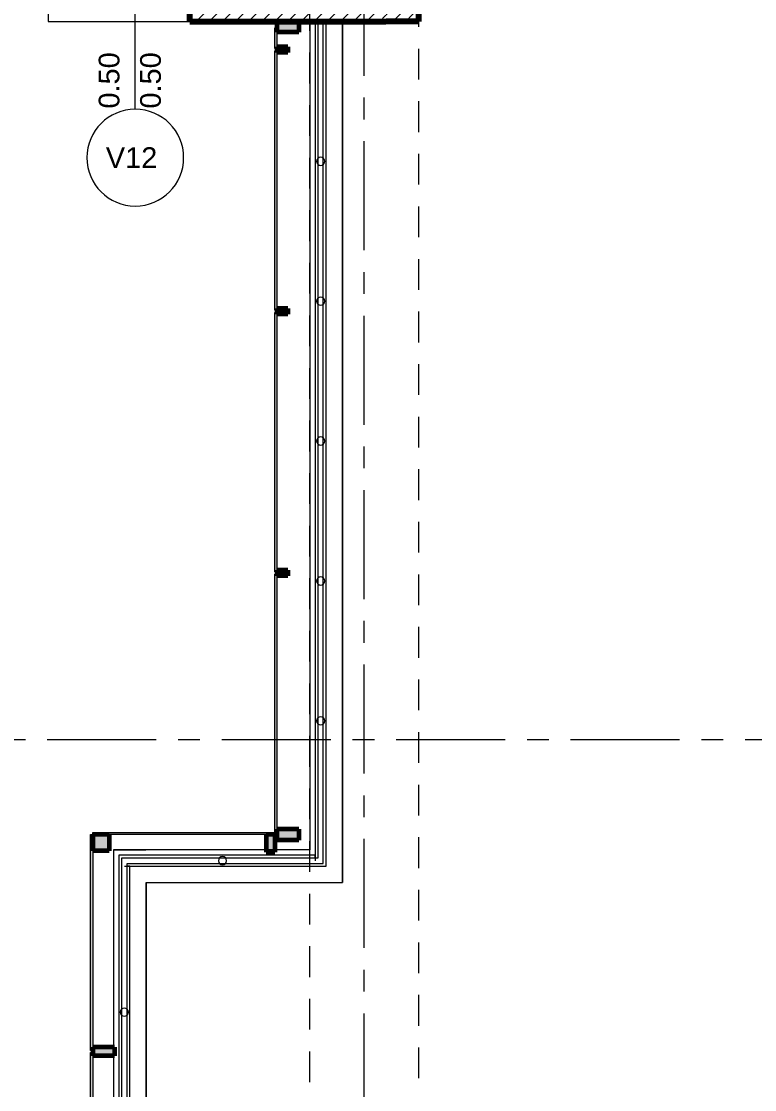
# Model space of a CAD drawing. Header units: inches. Extents: x -19 to 5698, y -728 to 92.
# Drawn here: x 285.248 to 288.611, y 32.8 to 37.7 of the extents above; entities that cross this region are included whole.
import ezdxf

# ---------------------------------------------------------------- set-up
doc = ezdxf.new("R2010")
doc.units = ezdxf.units.IN
doc.header["$MEASUREMENT"] = 0
doc.set_wipeout_variables(frame=1)
for name, pattern in [('Hidden Line', [0.195611, 0.141111, -0.0545]), ('Punto & Raya', [0.65, 0.5, -0.075, 0, -0.075]), ('Wipeout_Contour', [1, 0, -1])]:
    doc.linetypes.add(name, pattern=pattern)
for name, color, linetype in [('02 _ ARQ _ ALB _ Ejes Generales', 251, 'Continuous'), ('02 _ ARQ _ ZON _ Espacio.3D', 7, 'Continuous'), ('08 _ STR _ EXT _ 07 Losa Aligerada', 7, 'Continuous'), ('08 _ STR _ EXT _ 09 Vigas', 251, 'Continuous'), ('Acabado - Muros', 7, 'Continuous'), ('Estructura - 04 MURO', 7, 'Continuous'), ('Interior - Escaleras & Barandillas', 7, 'Continuous'), ('Marcador - Secciones', 7, 'Continuous')]:
    doc.layers.add(name, color=color, linetype=linetype)
doc.styles.add('Estilo_Generado_4', font='swisse.ttf')
pattern_1 = [(45, (277.50006, 1e-08), (-0.03005204, 0.03005204), [])]

msp = doc.modelspace()

# ---------------------------------------------------------------- hatches: boundary and pattern name
at = {"layer": 'Acabado - Muros', "linetype": 'Continuous', "lineweight": 0}
for points in [[(286.52, 37.65), (286.52, 37.7), (286.42, 37.7), (286.42, 37.65)], [(286.47, 37.5825), (286.42, 37.5825), (286.42, 37.5575), (286.47, 37.5575)], [(286.47, 36.3825), (286.42, 36.3825), (286.42, 36.3575), (286.47, 36.3575)], [(286.47, 35.1825), (286.42, 35.1825), (286.42, 35.1575), (286.47, 35.1575)], [(286.52, 33.995), (286.42, 33.995), (286.42, 33.945), (286.52, 33.945)]]:
    msp.add_hatch(color=254, dxfattribs=at).paths.add_polyline_path(points)
at = {"layer": 'Acabado - Muros', "linetype": 'Continuous', "lineweight": 9}
for points in [[(286.41, 37.67), (286.41, 37.575), (286.42, 37.575), (286.42, 37.67)], [(286.41, 37.565), (286.41, 36.375), (286.42, 36.375), (286.42, 37.565)], [(286.41, 36.365), (286.41, 35.175), (286.42, 35.175), (286.42, 36.365)], [(286.41, 35.165), (286.41, 33.975), (286.42, 33.975), (286.42, 35.165)], [(285.565, 33.97), (285.565, 32.98), (285.575, 32.98), (285.575, 33.97)], [(286.3857, 33.98), (285.575, 33.98), (285.575, 33.97), (286.3857, 33.97)], [(285.565, 32.97), (285.565, 31.98), (285.575, 31.98), (285.575, 32.97)]]:
    msp.add_hatch(color=250, dxfattribs=at).paths.add_polyline_path(points)

# ---------------------------------------------------------------- linework, layer by layer
at = {"layer": '02 _ ARQ _ ZON _ Espacio.3D', "color": 254, "linetype": 'Continuous', "lineweight": 0, "flags": 128}
msp.add_lwpolyline([(293.5698, 39.7505), (288.7701, 39.7505), (288.7701, 39.4), (287.07, 39.4), (287.07, 37.7), (286.72, 37.7), (286.72, 33.75), (285.82, 33.75), (285.8201, 29.75), (286.57, 29.7499), (286.57, 30.7), (287.07, 30.7), (287.07, 30.2), (287.57, 30.2), (287.57, 29.75), (293.57, 29.75)], dxfattribs=at)
at = {"layer": 'Acabado - Muros', "color": 7, "linetype": 'Continuous', "lineweight": 60}
for p, q in [((286.52, 37.7), (286.42, 37.7)), ((286.42, 37.7), (286.42, 37.65)), ((286.52, 37.7), (286.52, 37.65)), ((286.52, 37.65), (286.42, 37.65)), ((286.42, 37.5825), (286.42, 37.5575)), ((286.47, 37.5825), (286.42, 37.5825)), ((286.47, 37.5825), (286.47, 37.5575)), ((286.47, 37.5575), (286.42, 37.5575)), ((286.42, 36.3825), (286.42, 36.3575)), ((286.47, 36.3825), (286.42, 36.3825)), ((286.47, 36.3575), (286.42, 36.3575)), ((286.47, 36.3825), (286.47, 36.3575)), ((286.42, 35.1825), (286.42, 35.1575)), ((286.47, 35.1825), (286.42, 35.1825)), ((286.47, 35.1825), (286.47, 35.1575)), ((286.47, 35.1575), (286.42, 35.1575)), ((285.575, 33.97), (285.575, 33.895)), ((285.65, 33.97), (285.575, 33.97)), ((286.4107, 33.97), (286.3707, 33.97)), ((286.42, 33.995), (286.42, 33.945)), ((286.52, 33.995), (286.42, 33.995)), ((286.52, 33.995), (286.52, 33.945)), ((286.52, 33.945), (286.42, 33.945)), ((285.575, 32.995), (285.575, 32.955))]:
    msp.add_line(p, q, dxfattribs=at)
at = {"layer": 'Acabado - Muros', "color": 7, "linetype": 'Continuous', "lineweight": 13, "flags": 128}
for points in [[(286.41, 37.67), (286.42, 37.67), (286.42, 37.575), (286.41, 37.575)], [(286.41, 37.565), (286.42, 37.565), (286.42, 36.375), (286.41, 36.375)], [(286.41, 36.365), (286.42, 36.365), (286.42, 35.175), (286.41, 35.175)], [(286.41, 35.165), (286.42, 35.165), (286.42, 33.975), (286.41, 33.975)], [(285.565, 33.97), (285.575, 33.97), (285.575, 32.98), (285.565, 32.98)], [(286.3857, 33.98), (286.3857, 33.97), (285.575, 33.97), (285.575, 33.98)], [(285.565, 32.97), (285.575, 32.97), (285.575, 31.98), (285.565, 31.98)]]:
    msp.add_lwpolyline(points, close=True, dxfattribs=at)
at = {"layer": 'Estructura - 04 MURO', "color": 165, "linetype": 'Continuous', "lineweight": 15}
msp.add_line((285.7701, 37.2969), (285.7701, 37.95), dxfattribs=at)
at = {"layer": 'Estructura - 04 MURO', "color": 251, "linetype": 'Continuous', "lineweight": 13, "flags": 128}
msp.add_lwpolyline([(285.5482, 37.075, 1), (285.992, 37.075, 1)], format="xyb", close=True, dxfattribs=at)

# ---------------------------------------------------------------- texts
at = {"layer": 'Estructura - 04 MURO', "color": 251, "lineweight": 25, "char_height": 0.095, "attachment_point": 7, "style": 'Estilo_Generado_4'}
for s, insert, rotation in [('\\A1;{\\pql;\\pt0;\\fSwis721 Ex BT|b0|i0|c0|p34;0.50\\fSwis721 Ex BT|b0|i0|c0|p34;\\A1{\\H.66x;\\S^  ;}\\fSwis721 Ex BT|b0|i0|c0|p34;\\fSwis721 Ex BT|b0|i0|c0|p34;}', (285.7251, 37.3), 90), ('\\A1;{\\pql;\\pt0;\\fSwis721 Ex BT|b0|i0|c0|p34;0.50\\fSwis721 Ex BT|b0|i0|c0|p34;\\A1{\\H.66x;\\S^  ;}\\fSwis721 Ex BT|b0|i0|c0|p34;\\fSwis721 Ex BT|b0|i0|c0|p34;}', (285.9151, 37.3), 90), ('\\A1;{\\pql;\\pt0;\\fSwis721 Ex BT|b0|i0|c0|p34;V12\\fSwis721 Ex BT|b0|i0|c0|p34;\\fSwis721 Ex BT|b0|i0|c0|p34;\\fSwis721 Ex BT|b0|i0|c0|p34;}', (285.635, 37.0275), 360)]:
    msp.add_mtext(s, dxfattribs=dict(at, insert=insert, rotation=rotation))

# ---------------------------------------------------------------- next in the draw order: wipeouts: each hides what was drawn before it
at = {"color": 254, "linetype": 'Wipeout_Contour', "lineweight": 0, "ltscale": 7261.558339}
msp.add_wipeout([(285.82, 33.9), (285.67, 33.9), (285.82, 33.75)], dxfattribs=at).dxf.layer = 'Estructura - 04 MURO'
at = {"color": 254, "linetype": 'Wipeout_Contour', "lineweight": 0, "ltscale": 7264.258103}
msp.add_wipeout([(286.72, 33.9), (286.57, 33.9), (286.72, 33.75)], dxfattribs=at).dxf.layer = 'Estructura - 04 MURO'

# ---------------------------------------------------------------- next in the draw order: wipeouts: each hides what was drawn before it
at = {"color": 254, "linetype": 'Wipeout_Contour', "lineweight": 0, "ltscale": 7262.392186}
msp.add_wipeout([(285.82, 33.75), (285.67, 33.9), (285.67, 33.75)], dxfattribs=at).dxf.layer = 'Estructura - 04 MURO'
at = {"color": 254, "linetype": 'Wipeout_Contour', "lineweight": 0, "ltscale": 7265.091956}
msp.add_wipeout([(286.57, 33.9), (286.57, 33.75), (286.72, 33.75)], dxfattribs=at).dxf.layer = 'Estructura - 04 MURO'

# ---------------------------------------------------------------- next in the draw order: hatches: boundary and pattern name
at = {"layer": 'Acabado - Muros', "linetype": 'Continuous', "lineweight": 13}
msp.add_hatch(color=253, dxfattribs=at).paths.add_polyline_path([(285.65, 33.97), (285.575, 33.97), (285.575, 33.895), (285.65, 33.895)])

# ---------------------------------------------------------------- next in the draw order: linework, layer by layer
at = {"layer": 'Acabado - Muros', "color": 7, "linetype": 'Continuous', "lineweight": 60}
for p, q in [((285.65, 33.97), (285.65, 33.895)), ((285.65, 33.895), (285.575, 33.895))]:
    msp.add_line(p, q, dxfattribs=at)
at = {"layer": 'Estructura - 04 MURO', "color": 7, "linetype": 'Continuous', "lineweight": 13, "flags": 128}
for points in [[(285.67, 33.9), (285.82, 33.9)], [(286.72, 33.75), (286.72, 33.9)]]:
    msp.add_lwpolyline(points, dxfattribs=at)
at = {"layer": 'Interior - Escaleras & Barandillas', "color": 161, "linetype": 'Continuous', "lineweight": 13}
for p, q in [((285.695, 33.875), (285.695, 33.825)), ((285.72, 33.875), (285.695, 33.875)), ((285.7325, 33.875), (285.72, 33.875)), ((286.595, 33.8625), (286.595, 33.875)), ((286.595, 33.8625), (286.595, 33.85)), ((286.645, 33.85), (286.645, 33.8625)), ((285.695, 33.825), (285.695, 33.8)), ((285.72, 33.825), (285.7325, 33.825)), ((285.745, 33.825), (285.7325, 33.825)), ((285.745, 33.8), (285.745, 33.825)), ((286.595, 33.825), (286.645, 33.825)), ((286.645, 33.825), (286.645, 33.85)), ((285.695, 33.8), (285.695, 33.7875)), ((285.745, 33.7875), (285.745, 33.8))]:
    msp.add_line(p, q, dxfattribs=at)

# ---------------------------------------------------------------- next in the draw order: wipeouts: each hides what was drawn before it
at = {"color": 254, "linetype": 'Wipeout_Contour', "lineweight": 0, "ltscale": 9682.371993}
msp.add_wipeout([(285.67, 33.75), (285.67, 22.7114), (285.82, 22.7114), (285.82, 33.75)], dxfattribs=at).dxf.layer = 'Estructura - 04 MURO'

# ---------------------------------------------------------------- next in the draw order: hatches: boundary and pattern name
at = {"layer": 'Acabado - Muros', "linetype": 'Continuous', "lineweight": 0}
msp.add_hatch(color=254, dxfattribs=at).paths.add_polyline_path([(285.675, 32.995), (285.575, 32.995), (285.575, 32.955), (285.675, 32.955)])

# ---------------------------------------------------------------- next in the draw order: linework, layer by layer
at = {"layer": 'Acabado - Muros', "color": 7, "linetype": 'Continuous', "lineweight": 60}
for p, q in [((285.675, 32.995), (285.575, 32.995)), ((285.675, 32.995), (285.675, 32.955)), ((285.675, 32.955), (285.575, 32.955))]:
    msp.add_line(p, q, dxfattribs=at)
at = {"layer": 'Estructura - 04 MURO', "color": 7, "linetype": 'Continuous', "lineweight": 13, "flags": 128}
for points in [[(285.67, 33.9), (285.67, 22.7114)], [(285.82, 22.7114), (285.82, 33.75)]]:
    msp.add_lwpolyline(points, dxfattribs=at)
at = {"layer": 'Interior - Escaleras & Barandillas', "color": 161, "linetype": 'Continuous', "lineweight": 13}
for p, q in [((285.7075, 33.8625), (285.7075, 11.6306)), ((285.7075, 33.8625), (285.7075, 11.6306)), ((285.7075, 33.8625), (285.7075, 11.6306)), ((285.7325, 11.6203), (285.7325, 33.8375)), ((285.7325, 11.6203), (285.7325, 33.8375)), ((285.7325, 11.6203), (285.7325, 33.8375)), ((285.695, 33.7875), (285.695, 11.6504)), ((285.745, 11.6504), (285.745, 33.7875))]:
    msp.add_line(p, q, dxfattribs=at)
at = {"layer": 'Interior - Escaleras & Barandillas', "color": 161, "linetype": 'Continuous', "lineweight": 13, "flags": 128}
msp.add_lwpolyline([(285.7388, 33.1555, 1), (285.7013, 33.1555, 1)], format="xyb", close=True, dxfattribs=at)

# ---------------------------------------------------------------- next in the draw order: wipeouts: each hides what was drawn before it
at = {"color": 254, "linetype": 'Wipeout_Contour', "lineweight": 0, "ltscale": 9684.433546}
msp.add_wipeout([(285.82, 33.75), (286.57, 33.75), (286.57, 33.9), (285.82, 33.9)], dxfattribs=at).dxf.layer = 'Estructura - 04 MURO'

# ---------------------------------------------------------------- next in the draw order: hatches: boundary and pattern name
at = {"layer": 'Acabado - Muros', "linetype": 'Continuous', "lineweight": 0}
msp.add_hatch(color=254, dxfattribs=at).paths.add_polyline_path([(286.3707, 33.89), (286.4107, 33.89), (286.4107, 33.97), (286.3707, 33.97)])

# ---------------------------------------------------------------- next in the draw order: linework, layer by layer
at = {"layer": 'Acabado - Muros', "color": 7, "linetype": 'Continuous', "lineweight": 60}
for p, q in [((286.3707, 33.97), (286.3707, 33.89)), ((286.4107, 33.97), (286.4107, 33.89)), ((286.4107, 33.89), (286.3707, 33.89))]:
    msp.add_line(p, q, dxfattribs=at)
at = {"layer": 'Estructura - 04 MURO', "color": 7, "linetype": 'Continuous', "lineweight": 13, "flags": 128}
for points in [[(286.57, 33.9), (285.82, 33.9)], [(285.82, 33.75), (286.72, 33.75)]]:
    msp.add_lwpolyline(points, dxfattribs=at)
at = {"layer": 'Interior - Escaleras & Barandillas', "color": 161, "linetype": 'Continuous', "lineweight": 13}
for p, q in [((286.6075, 33.8625), (285.7075, 33.8625)), ((286.6075, 33.8625), (285.7075, 33.8625)), ((286.6075, 33.8625), (285.7075, 33.8625)), ((286.5575, 33.875), (285.7325, 33.875)), ((286.57, 33.875), (286.5575, 33.875)), ((286.595, 33.875), (286.57, 33.875)), ((285.7325, 33.8375), (286.6325, 33.8375)), ((285.7325, 33.8375), (286.6325, 33.8375)), ((285.7325, 33.8375), (286.6325, 33.8375)), ((285.7325, 33.825), (286.5575, 33.825)), ((286.5575, 33.825), (286.57, 33.825)), ((286.57, 33.825), (286.595, 33.825))]:
    msp.add_line(p, q, dxfattribs=at)
at = {"layer": 'Interior - Escaleras & Barandillas', "color": 161, "linetype": 'Continuous', "lineweight": 13, "flags": 128}
msp.add_lwpolyline([(286.17, 33.8312, 1), (286.17, 33.8687, 1)], format="xyb", close=True, dxfattribs=at)

# ---------------------------------------------------------------- next in the draw order: wipeouts: each hides what was drawn before it
at = {"color": 254, "linetype": 'Wipeout_Contour', "lineweight": 0, "ltscale": 9686.349918}
msp.add_wipeout([(286.72, 33.9), (286.72, 37.7), (286.57, 37.7), (286.57, 33.9)], dxfattribs=at).dxf.layer = 'Estructura - 04 MURO'

# ---------------------------------------------------------------- next in the draw order: linework, layer by layer
at = {"layer": '08 _ STR _ EXT _ 07 Losa Aligerada', "color": 7, "linetype": 'Continuous', "lineweight": 18, "flags": 128}
msp.add_lwpolyline([(316.0529, 40.9), (311.4324, 40.9), (311.4324, 39.9), (300.87, 39.9), (300.87, 41.4352), (299.9201, 41.4352), (299.9201, 42.9), (294.7201, 42.9), (294.7201, 41.4352), (293.7699, 41.4352), (293.7699, 39.9), (288.7701, 39.9), (288.7701, 41.1), (285.3701, 41.1), (285.3701, 37.7), (286.57, 37.7), (286.57, 33.9), (285.67, 33.9), (285.67, 21.2663)], dxfattribs=at)
at = {"layer": 'Estructura - 04 MURO', "color": 7, "linetype": 'Continuous', "lineweight": 13, "flags": 128}
for points in [[(286.57, 37.7), (286.72, 37.7)], [(286.57, 37.7), (286.57, 33.9)], [(286.72, 33.9), (286.72, 37.7)]]:
    msp.add_lwpolyline(points, dxfattribs=at)
at = {"layer": 'Interior - Escaleras & Barandillas', "color": 161, "linetype": 'Continuous', "lineweight": 13}
for p, q in [((286.645, 37.7), (286.595, 37.7)), ((286.595, 37.7), (286.595, 33.8625)), ((286.6325, 37.7), (286.6075, 37.7)), ((286.6075, 37.7), (286.6075, 33.8625)), ((286.6325, 37.7), (286.6075, 37.7)), ((286.6075, 37.7), (286.6075, 33.8625)), ((286.6325, 37.7), (286.6075, 37.7)), ((286.6075, 37.7), (286.6075, 33.8625)), ((286.6325, 33.8375), (286.6325, 37.7)), ((286.6325, 33.8375), (286.6325, 37.7)), ((286.6325, 33.8375), (286.6325, 37.7)), ((286.645, 33.8625), (286.645, 37.7))]:
    msp.add_line(p, q, dxfattribs=at)
at = {"layer": 'Interior - Escaleras & Barandillas', "color": 161, "linetype": 'Continuous', "lineweight": 13, "flags": 128}
for points in [[(286.6388, 37.0583, 1), (286.6013, 37.0583, 1)], [(286.6388, 36.4166, 1), (286.6013, 36.4166, 1)], [(286.6388, 35.775, 1), (286.6013, 35.775, 1)], [(286.6388, 35.1333, 1), (286.6013, 35.1333, 1)], [(286.6388, 34.4916, 1), (286.6013, 34.4916, 1)]]:
    msp.add_lwpolyline(points, format="xyb", close=True, dxfattribs=at)
at = {"layer": 'Marcador - Secciones', "color": 251, "linetype": 'Punto & Raya', "lineweight": 13, "true_color": 0x636466}
msp.add_line((282.1667, 34.4067), (333.4403, 34.4067), dxfattribs=at)

# ---------------------------------------------------------------- next in the draw order: wipeouts: each hides what was drawn before it
at = {"color": 254, "linetype": 'Wipeout_Contour', "lineweight": 0, "ltscale": 7266.316104}
msp.add_wipeout([(286.92, 37.85), (286.92, 37.7), (287.07, 37.7)], dxfattribs=at).dxf.layer = 'Estructura - 04 MURO'

# ---------------------------------------------------------------- next in the draw order: hatches: boundary and pattern name
at = {"layer": 'Estructura - 04 MURO', "linetype": 'Continuous', "lineweight": 5}
h = msp.add_hatch(dxfattribs=at)
h.set_pattern_fill('LADRILLO_COMÚN_0002', color=250, style=0, pattern_type=2)
h.set_pattern_definition(pattern_1)
h.paths.add_polyline_path([(286.92, 37.85), (286.92, 37.7), (287.07, 37.7)])

# ---------------------------------------------------------------- next in the draw order: wipeouts: each hides what was drawn before it
at = {"color": 254, "linetype": 'Wipeout_Contour', "lineweight": 0, "ltscale": 7265.484143}
msp.add_wipeout([(286.92, 37.85), (287.07, 37.7), (287.07, 37.85)], dxfattribs=at).dxf.layer = 'Estructura - 04 MURO'

# ---------------------------------------------------------------- next in the draw order: hatches: boundary and pattern name
at = {"layer": 'Estructura - 04 MURO', "linetype": 'Continuous', "lineweight": 5}
h = msp.add_hatch(dxfattribs=at)
h.set_pattern_fill('LADRILLO_COMÚN_0002', color=250, style=0, pattern_type=2)
h.set_pattern_definition(pattern_1)
h.paths.add_polyline_path([(286.92, 37.85), (287.07, 37.7), (287.07, 37.85)])

# ---------------------------------------------------------------- next in the draw order: linework, layer by layer
at = {"layer": '08 _ STR _ EXT _ 09 Vigas', "color": 251, "linetype": 'Hidden Line', "lineweight": 13, "true_color": 0x636466}
msp.add_line((287.07, 30.2), (287.07, 39.4), dxfattribs=at)
at = {"layer": 'Estructura - 04 MURO', "color": 7, "linetype": 'Continuous', "lineweight": 80, "flags": 128}
for points in [[(287.07, 37.7), (287.07, 37.85)], [(287.07, 37.7), (286.92, 37.7)]]:
    msp.add_lwpolyline(points, dxfattribs=at)

# ---------------------------------------------------------------- next in the draw order: wipeouts: each hides what was drawn before it
at = {"color": 254, "linetype": 'Wipeout_Contour', "lineweight": 0, "ltscale": 9685.767175}
msp.add_wipeout([(286.0201, 37.7), (286.92, 37.7), (286.92, 37.85), (286.0201, 37.85)], dxfattribs=at).dxf.layer = 'Estructura - 04 MURO'

# ---------------------------------------------------------------- next in the draw order: hatches: boundary and pattern name
at = {"layer": 'Estructura - 04 MURO', "linetype": 'Continuous', "lineweight": 5}
h = msp.add_hatch(dxfattribs=at)
h.set_pattern_fill('LADRILLO_COMÚN_0002', color=250, style=0, pattern_type=2)
h.set_pattern_definition(pattern_1)
h.paths.add_polyline_path([(286.0201, 37.7), (286.92, 37.7), (286.92, 37.85), (286.0201, 37.85)])

# ---------------------------------------------------------------- next in the draw order: linework, layer by layer
at = {"layer": '02 _ ARQ _ ALB _ Ejes Generales', "color": 251, "linetype": 'Punto & Raya', "lineweight": 13, "true_color": 0x636466}
msp.add_line((286.82, 3.05), (286.82, 44.9), dxfattribs=at)
at = {"layer": '08 _ STR _ EXT _ 09 Vigas', "color": 251, "linetype": 'Hidden Line', "lineweight": 13, "true_color": 0x636466}
msp.add_line((286.57, 29.7), (286.57, 39.9), dxfattribs=at)
at = {"layer": 'Estructura - 04 MURO', "color": 7, "linetype": 'Continuous', "lineweight": 80}
msp.add_line((286.0201, 37.7), (286.0201, 37.8), dxfattribs=at)
msp.add_line((286.0201, 37.7), (286.0201, 37.8), dxfattribs=at)
at = {"layer": 'Estructura - 04 MURO', "color": 165, "linetype": 'Continuous', "lineweight": 15}
msp.add_line((285.5201, 37.7), (286.0201, 37.7), dxfattribs=at)
at = {"layer": 'Estructura - 04 MURO', "color": 7, "linetype": 'Continuous', "lineweight": 80, "flags": 128}
msp.add_lwpolyline([(286.0201, 37.7), (286.92, 37.7)], dxfattribs=at)

doc.saveas('drawing.dxf')
